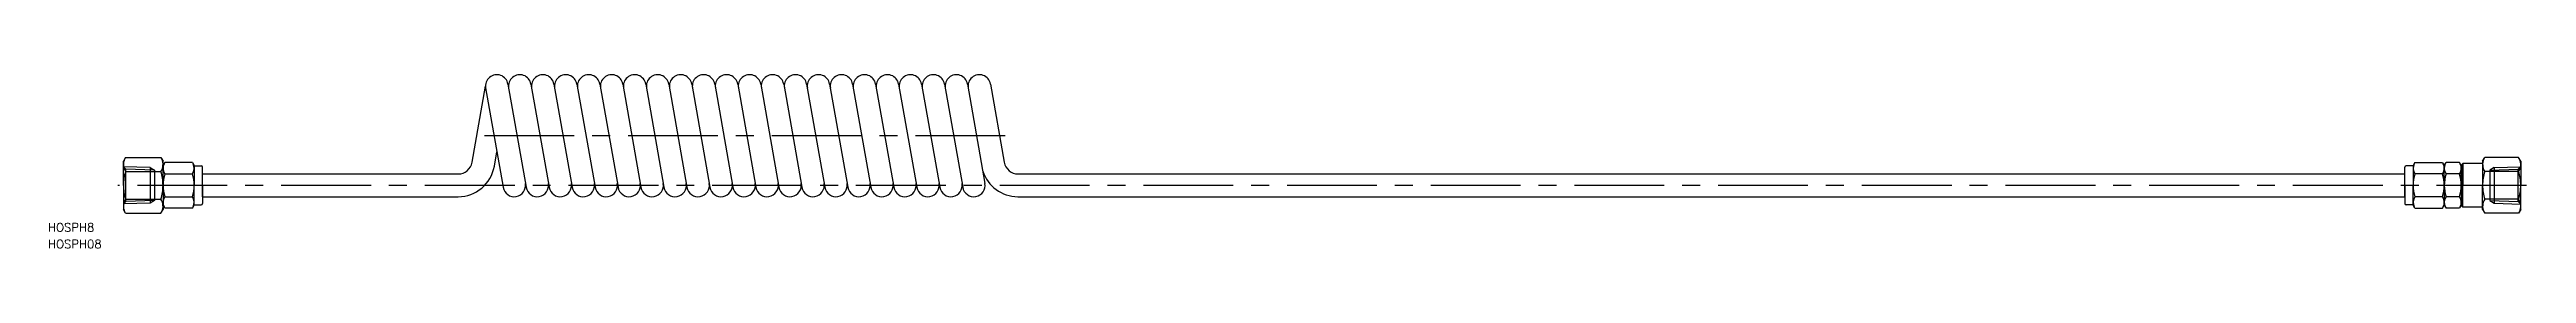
# Model space of a CAD drawing. Extents: x -26 to 850, y -22 to 39.
import ezdxf

# ---------------------------------------------------------------- set-up
doc = ezdxf.new("R2010")
doc.units = 0
doc.linetypes.add('CENTER', pattern=[50.8, 31.75, -6.35, 6.35, -6.35])
doc.linetypes.add('DASHED', pattern=[19.05, 12.7, -6.35])
doc.layers.get('0').update_dxf_attribs({"linetype": 'CONTINUOUS'})
doc.layers.add('CENTER', color=1, linetype='CENTER')
doc.styles.get("Standard").update_dxf_attribs({"font": 'txt.shx', "height": 3, "bigfont": 'bigfont.shx'})

msp = doc.modelspace()

# ---------------------------------------------------------------- linework, layer by layer
at = {"color": 7, "linetype": 'CONTINUOUS'}
for p, q in [((135.94, 35.69), (142.36, -0.69)), ((144.06, 35.69), (150.48, -0.69)), ((152.19, 35.69), (158.6, -0.69)), ((160.31, 35.69), (166.73, -0.69)), ((168.43, 35.69), (174.85, -0.69)), ((176.56, 35.69), (182.97, -0.69)), ((184.68, 35.69), (191.1, -0.69)), ((192.8, 35.69), (199.22, -0.69)), ((200.93, 35.69), (207.34, -0.69)), ((209.05, 35.69), (215.47, -0.69)), ((217.17, 35.69), (223.59, -0.69)), ((225.3, 35.69), (231.71, -0.69)), ((233.42, 35.69), (239.84, -0.69)), ((241.54, 35.69), (247.96, -0.69)), ((249.67, 35.69), (256.08, -0.69)), ((257.79, 35.69), (264.21, -0.69)), ((265.91, 35.69), (272.33, -0.69)), ((274.04, 35.69), (280.45, -0.69)), ((282.16, 35.69), (288.58, -0.69)), ((290.28, 35.69), (296.7, -0.69)), ((298.41, 35.69), (304.58, 0.69)), ((306.53, 35.69), (311.39, 8.13)), ((123.26, 8.13), (128, 35)), ((128.06, 34.31), (134.23, -0.69)), ((0.76, 9.81), (0, 8.5)), ((0.76, 9.81), (13.24, 9.81)), ((13.24, 9.81), (14, 8.5)), ((131.14, 6.74), (132.03, 11.79)), ((834.03, 8.5), (834.79, 9.81)), ((846.77, 9.81), (834.79, 9.81)), ((847.53, 8.5), (846.77, 9.81)), ((0, 0), (0, 8.5)), ((0, 0), (0, -8.5)), ((0.76, 4.91), (13.24, 4.91)), ((14, 0), (14, 8.5)), ((14.63, 8.08), (14, 7)), ((14, 0), (14, -8.5)), ((24.37, 8.08), (14.63, 8.08)), ((14.63, 4.04), (24.37, 4.04)), ((24.37, 8.08), (25, 7)), ((25, 7), (25, 0)), ((25, 6.9), (27.5, 6.9)), ((25, -7), (25, 0)), ((28, 0), (28, 6.4)), ((28, -4), (28, 4)), ((28, 4), (118.34, 4)), ((28, 0), (28, -6.4)), ((316.32, 4), (806.53, 4)), ((806.53, 0), (806.53, 6.4)), ((806.53, -4.13), (806.53, 4)), ((806.53, 0), (806.53, -6.4)), ((809.48, 6.9), (807.03, 6.9)), ((810.11, 8.08), (809.48, 7)), ((809.48, 7), (809.48, 0)), ((809.48, -7), (809.48, 0)), ((810.11, 8.08), (819.86, 8.08)), ((819.86, 4.04), (810.11, 4.04)), ((819.86, 8.08), (820.48, 7)), ((820.48, 7), (821.11, 8.08)), ((820.48, 0), (820.48, 7)), ((820.48, 0), (820.48, -7)), ((825.86, 8.08), (821.11, 8.08)), ((825.86, 4.04), (821.11, 4.04)), ((826.48, 7), (825.86, 8.08)), ((826.48, 0), (826.48, 7)), ((826.48, 5.95), (826.53, 5.95)), ((826.48, 0), (826.48, -7)), ((827.03, 7.72), (826.53, 7.22)), ((826.53, 7.22), (826.53, 0)), ((826.53, -7.23), (826.53, 0)), ((827.03, 7.72), (827.03, 0)), ((834.03, 7.72), (827.03, 7.72)), ((827.03, -7.73), (827.03, 0)), ((834.03, 8.5), (834.03, 0)), ((834.03, -8.5), (834.03, 0)), ((846.77, 4.91), (834.79, 4.91)), ((847.53, 8.5), (847.53, 0)), ((847.53, -8.5), (847.53, 0)), ((0.76, -9.81), (0, -8.5)), ((0.76, -4.91), (13.24, -4.91)), ((13.24, -9.81), (14, -8.5)), ((14.63, -8.08), (14, -7)), ((14.63, -4.04), (24.37, -4.04)), ((24.37, -8.08), (14.63, -8.08)), ((24.37, -8.08), (25, -7)), ((25, -6.9), (27.5, -6.9)), ((28, -4), (118.34, -4)), ((316.19, -4), (806.53, -4)), ((809.48, -6.9), (807.03, -6.9)), ((810.11, -8.08), (809.48, -7)), ((819.86, -4.04), (810.11, -4.04)), ((810.11, -8.08), (819.86, -8.08)), ((819.86, -8.08), (820.48, -7)), ((820.48, -7), (821.11, -8.08)), ((825.86, -4.04), (821.11, -4.04)), ((825.86, -8.08), (821.11, -8.08)), ((826.48, -7), (825.86, -8.08)), ((826.48, -5.95), (826.53, -5.95)), ((827.03, -7.73), (826.53, -7.23)), ((834.03, -7.73), (827.03, -7.73)), ((834.03, -8.5), (834.79, -9.81)), ((846.77, -4.91), (834.79, -4.91)), ((847.53, -8.5), (846.77, -9.81)), ((0.76, -9.81), (13.24, -9.81)), ((846.77, -9.81), (834.79, -9.81))]:
    msp.add_line(p, q, dxfattribs=at)
at = {"color": 3, "linetype": 'DASHED'}
for p, q in [((9.4, 6.26), (0, 6.58)), ((0.89, 5.7), (0, 6.58)), ((0.89, -5.69), (0.89, 5.7)), ((10.98, 5.34), (0.89, 5.7)), ((9.4, 6.26), (9.4, -6.24)), ((9.4, 6.26), (10.98, 5.34)), ((10.98, 5.34), (10.98, -5.33)), ((838.13, 6.24), (836.55, 5.33)), ((836.55, 5.33), (846.64, 5.69)), ((836.55, 5.33), (836.55, -5.34)), ((838.13, 6.24), (847.53, 6.57)), ((838.13, 6.24), (838.13, -6.26)), ((846.64, 5.69), (847.53, 6.57)), ((846.64, -5.7), (846.64, 5.69)), ((0.89, -5.69), (0, -6.57)), ((9.4, -6.24), (0, -6.57)), ((10.98, -5.33), (0.89, -5.69)), ((10.98, -5.33), (9.4, -6.24)), ((836.55, -5.34), (846.64, -5.7)), ((836.55, -5.34), (838.13, -6.26)), ((838.13, -6.26), (847.53, -6.58)), ((846.64, -5.7), (847.53, -6.58))]:
    msp.add_line(p, q, dxfattribs=at)
at = {"color": 7, "linetype": 'CONTINUOUS'}
for centre, radius, start, end in [((132, 35), 4, 10, 190), ((140.12, 35), 4, 10, 190), ((148.25, 35), 4, 10, 190), ((156.37, 35), 4, 10, 190), ((164.49, 35), 4, 10, 190), ((172.62, 35), 4, 10, 190), ((180.74, 35), 4, 10, 190), ((188.86, 35), 4, 10, 190), ((196.99, 35), 4, 10, 190), ((205.11, 35), 4, 10, 190), ((213.23, 35), 4, 10, 190), ((221.36, 35), 4, 10, 190), ((229.48, 35), 4, 10, 190), ((237.6, 35), 4, 10, 190), ((245.73, 35), 4, 10, 190), ((253.85, 35), 4, 10, 190), ((261.97, 35), 4, 10, 190), ((270.1, 35), 4, 10, 190), ((278.22, 35), 4, 10, 190), ((286.34, 35), 4, 10, 190), ((294.47, 35), 4, 10, 190), ((302.59, 35), 4, 10, 190), ((4.34, 7.36), 4.34, 154.38421, 214.38428), ((9.66, 7.36), 4.34, 325.61572, 25.61585), ((838.38, 7.36), 4.34, 154.38415, 214.38428), ((843.19, 7.36), 4.34, 325.61572, 25.61579), ((16.24, 0), 16.24, 162.41202, 180.00001), ((16.24, 0), 16.24, 179.99999, 197.58798), ((-2.24, 0), 16.24, 359.99999, 17.58798), ((17.58, 6.06), 3.58, 154.38427, 214.38426), ((27.37, 0), 13.37, 162.41208, 179.99999), ((27.37, 0), 13.37, 180.00001, 197.58792), ((21.42, 6.06), 3.58, 325.61574, 25.61581), ((11.63, 0), 13.37, 0.00001, 17.58792), ((27.5, 6.4), 0.5, 0, 90), ((118.34, 9), 5, 270, 350), ((118.34, 9), 13, 270, 350), ((138.17, 0), 4, 190, 10), ((146.29, 0), 4, 190, 10), ((154.42, 0), 4, 190, 10), ((162.54, 0), 4, 190, 10), ((170.67, 0), 4, 190, 10), ((178.79, 0), 4, 190, 10), ((186.91, 0), 4, 190, 10), ((195.04, 0), 4, 190, 10), ((203.16, 0), 4, 190, 10), ((211.28, 0), 4, 190, 10), ((219.41, 0), 4, 190, 10), ((227.53, 0), 4, 190, 10), ((235.65, 0), 4, 190, 10), ((243.78, 0), 4, 190, 10), ((251.9, 0), 4, 190, 10), ((260.02, 0), 4, 190, 10), ((268.15, 0), 4, 190, 10), ((276.27, 0), 4, 190, 10), ((284.39, 0), 4, 190, 10), ((292.52, 0), 4, 190, 10), ((300.64, 0), 4, 190, 10), ((316.19, 9), 13, 197.84081, 270), ((316.32, 9), 5, 190, 270), ((807.03, 6.4), 0.5, 90, 180), ((813.06, 6.06), 3.58, 154.38419, 214.38426), ((822.86, 0), 13.37, 162.41204, 180), ((822.86, 0), 13.37, 180, 197.58796), ((816.9, 6.06), 3.58, 325.61574, 25.61581), ((807.11, 0), 13.37, 360, 17.58796), ((807.11, 0), 13.37, 342.41204, 0), ((824.06, 6.06), 3.58, 154.38419, 214.38426), ((833.86, 0), 13.37, 162.41204, 180), ((833.86, 0), 13.37, 180, 197.58796), ((822.9, 6.06), 3.58, 325.61574, 25.61581), ((813.11, 0), 13.37, 360, 17.58796), ((813.11, 0), 13.37, 342.41204, 0), ((850.27, 0), 16.24, 162.41202, 180.00001), ((850.27, 0), 16.24, 179.99999, 197.58798), ((831.29, 0), 16.24, 359.99999, 17.58798), ((831.29, 0), 16.24, 342.41202, 0.00001), ((4.34, -7.36), 4.34, 145.61572, 205.61574), ((-2.24, 0), 16.24, 342.41202, 0.00001), ((9.66, -7.36), 4.34, 334.38419, 34.38428), ((17.58, -6.06), 3.58, 145.61574, 205.61573), ((11.63, 0), 13.37, 342.41208, 359.99999), ((21.42, -6.06), 3.58, 334.38419, 34.38426), ((27.5, -6.4), 0.5, 270, 0), ((807.03, -6.4), 0.5, 180, 270), ((813.06, -6.06), 3.58, 145.61574, 205.61581), ((816.9, -6.06), 3.58, 334.38419, 34.38426), ((824.06, -6.06), 3.58, 145.61574, 205.61581), ((822.9, -6.06), 3.58, 334.38419, 34.38426), ((838.38, -7.36), 4.34, 145.61572, 205.61581), ((843.19, -7.36), 4.34, 334.38426, 34.38428)]:
    msp.add_arc(centre, radius, start, end, dxfattribs=at)
at = {"layer": 'CENTER', "color": 1, "linetype": 'CENTER'}
for p, q in [((311.77, 17.5), (122.88, 17.5)), ((849.53, 0), (-2, 0))]:
    msp.add_line(p, q, dxfattribs=at)

# ---------------------------------------------------------------- texts
at = {"color": 7, "linetype": 'CONTINUOUS'}
for s, p in [('HOSPH8', (-26.63, -16.32)), ('HOSPH08', (-26.63, -22.19))]:
    msp.add_text(s, height=3, dxfattribs=at).set_placement(p)

doc.saveas('drawing.dxf')
